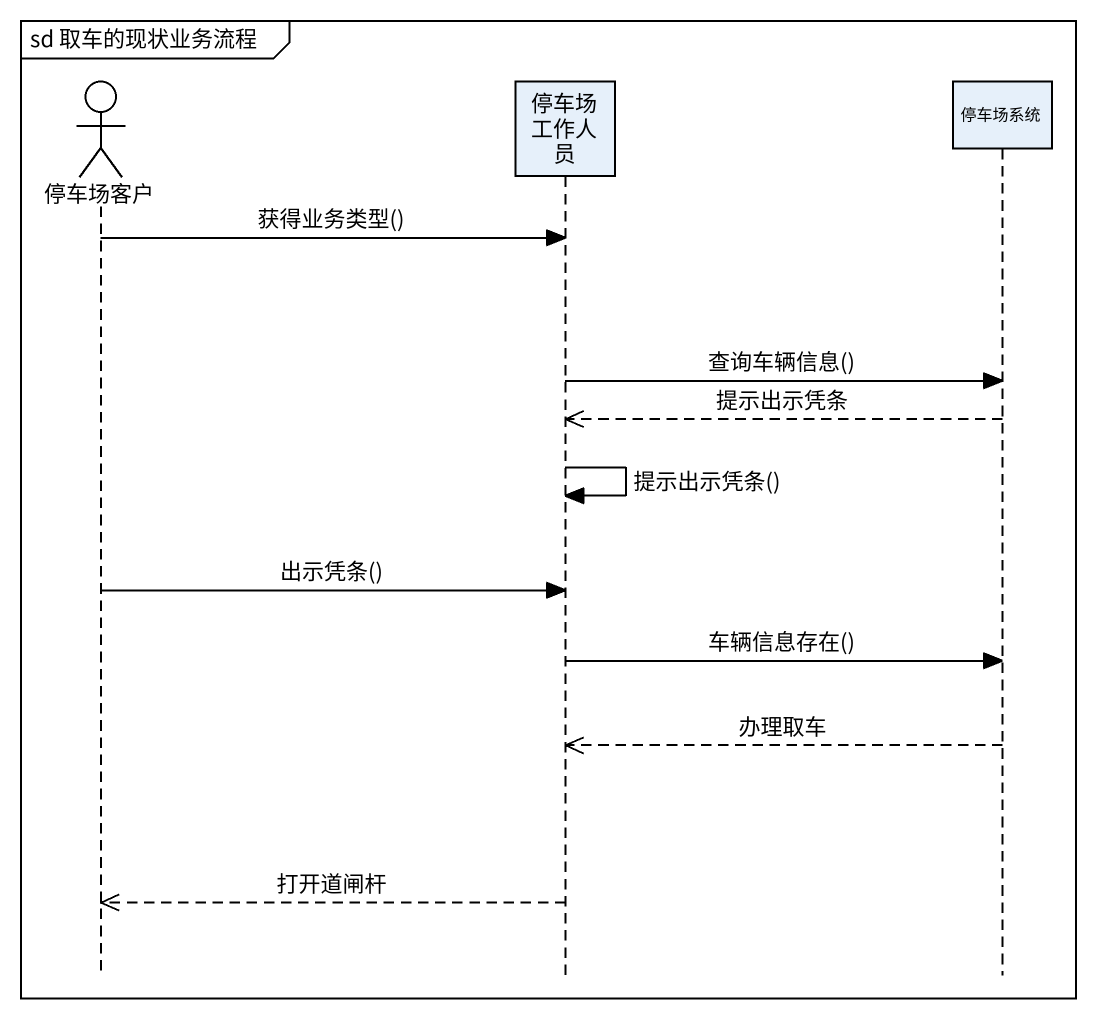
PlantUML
@startuml
mainframe sd 取车的现状业务流程
hide footbox
actor 停车场客户
participant 停车场工作人员
participant 停车场系统

停车场客户 -> 停车场工作人员 : 获得业务类型()
停车场工作人员 -> 停车场系统 : 查询车辆信息()
停车场系统 -->> 停车场工作人员 : 提示出示凭条
停车场工作人员 -> 停车场工作人员 : 提示出示凭条()
停车场客户 -> 停车场工作人员 : 出示凭条()
停车场工作人员 -> 停车场系统 : 车辆信息存在()
停车场系统 -->> 停车场工作人员 : 办理取车
停车场工作人员 -->> 停车场客户 : 打开道闸杆
@enduml
